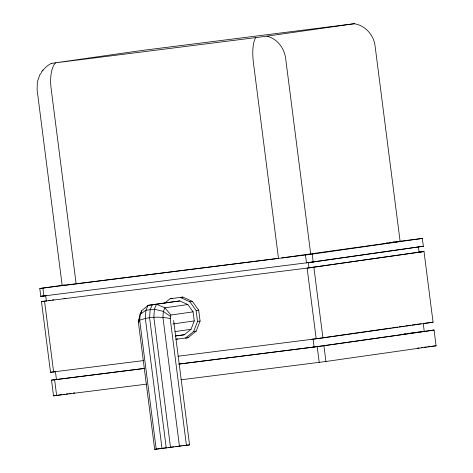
<?xml version="1.0" encoding="UTF-8"?>
<svg xmlns="http://www.w3.org/2000/svg" width="473" height="473" viewBox="0 0 473 473"><rect width="100%" height="100%" fill="white"/><g stroke="black" fill="none" stroke-linecap="round" stroke-linejoin="round"><path stroke-width="0.71" d="M173.632 320.493L189.567 444.898L154.677 449.35L138.429 322.515L140.109 314.344L141.669 310.743L148.037 305.339L171.38 302.011L179.888 300.94L187.84 304.547L193.096 311.861L194.261 320.93L191.009 329.32L184.222 334.783L175.542 336.019M186.427 445.347L170.179 318.506L170.907 315.024L193.096 311.861M139.783 316.957L138.577 320.351M140.83 313.504L141.669 310.743M193.652 331.508L197.548 321.439L196.159 310.554L189.844 301.774L180.308 297.446L182.844 297.085L192.381 301.413L198.695 310.193L200.091 321.072L196.189 331.141L188.047 337.698L185.511 338.059L193.652 331.508L196.189 331.141M170.907 315.024L164.917 307.811L156.545 304.269L154.405 309.188L153.843 317.265L170.517 447.423M39.951 74.385L37.332 81.906L37.113 89.87L62.182 285.532L278.485 258.341L253.422 62.678A25.938 8.195 82.8 0 1 255.739 37.621M138.429 322.515L139.695 320.262L140.109 314.344L145.897 310.258L154.405 309.188L163.351 311.417L170.333 316.342M41.328 72.103L42.931 69.969M164.125 303.542L170.097 298.735L172.633 298.374M354.709 23.65L142.237 50.44L51.238 63.388L263.118 36.675L354.159 23.739C364.949 25.17 373.776 34.984 375.048 45.71L400.111 241.378L281.766 257.927M45.846 295.708L40.796 296.346L39.791 288.495L64.588 284.959M62.808 285.42L64.263 285.213M312.186 254.137L422.336 238.439L423.341 246.291L313.197 261.989L306.469 262.87L305.463 255.012L312.186 254.137L313.197 261.989M40.796 296.346L46.035 295.601M143.656 360.562L50.522 372.281L41.464 301.585L46.573 300.858M48.76 300.544L50.221 300.337M52.408 300.024L53.869 299.817M63.885 298.469L65.345 298.262M419.102 252.15L308.952 267.848L308.284 262.61L418.428 246.912L419.102 252.15L424.015 251.53L433.067 322.225L322.923 337.923L178.061 356.222M316.195 338.798L307.137 268.102L424.015 251.53L417.257 252.351M179.888 300.94L152.294 304.801L150.154 309.726L149.586 317.803L166.26 447.961M189.844 301.774L192.381 301.413M187.84 304.547L164.917 307.811L163.351 311.417L162.937 317.33L179.456 446.27M196.159 310.554L198.695 310.193M172.905 323.975L194.261 320.93M197.548 321.439L200.091 321.072M174.986 331.603L191.009 329.32M175.932 339.259L177.836 338.987M50.522 372.281L55.625 371.553M311.281 339.419L391.147 328.037M392.608 327.83L397.71 327.103M399.171 326.89L404.279 326.163M405.739 325.956L410.842 325.229M412.302 325.022L421.053 323.774M146.6 384.135L53.538 395.842L51.527 380.132L56.636 379.405M144.283 368.437L51.527 380.132M312.286 347.271L434.072 330.077L436.088 345.787L325.938 361.484L180.976 379.801M179.066 364.08L323.928 345.775L434.072 330.077L430.974 330.438M53.538 395.842L61.567 394.701M63.021 394.494L64.482 394.287M65.942 394.08L68.13 393.767M69.59 393.56L71.045 393.347M73.238 393.039L74.693 392.832M154.677 449.35L166.851 447.712M168.228 447.535L173.727 446.825M389.249 242.584L390.71 242.395M392.903 242.123L394.37 241.934M395.83 241.75L398.024 241.472M399.49 241.289L422.336 238.439M39.791 288.495L305.463 255.012M418.049 246.93L423.341 246.291L420.243 246.652M40.932 296.329L313.351 261.965M41.464 301.585L314.025 267.204M170.097 298.735L182.844 297.085M156.545 304.269L148.037 305.339L145.897 310.258L145.335 318.341L162.008 448.493M175.714 335.86L184.222 334.783M176.027 339.259L188.047 337.698M403.912 333.855L405.379 333.666M407.413 333.441L409.033 333.205M410.499 333.022L412.539 332.797M413.999 332.608L415.619 332.377M417.08 332.194L419.125 331.963M420.592 331.78L422.2 331.543M178.682 364.098L314.102 347.016L313.096 339.159M144.661 368.42L54.626 379.772L56.642 395.481M417.629 348.087L419.09 347.903M421.283 347.625L422.75 347.442M424.21 347.259L426.404 346.981M427.87 346.798L436.088 345.787M175.855 446.559L181.526 445.844M389.717 242.602L391.047 242.436M386.128 243.051L387.588 242.868M392.897 242.211L394.074 242.064M182.962 445.667L189.567 444.898M396.09 241.821L397.728 241.632M429.969 322.586L433.067 322.225L423.246 323.461L424.251 331.319M399.756 241.401L400.111 241.378M170.179 318.506C160.134 316.549 149.326 316.478 139.695 320.262L156.208 449.202M313.865 267.227L322.923 337.923M323.928 345.775L325.938 361.484M310.72 254.149L285.657 58.481A25.95 23.337 82.1 0 0 266.991 36.179M317.2 346.656L319.216 362.365M76.147 283.865L51.084 88.197A25.95 11.346 82.8 0 1 55.524 62.897M45.71 295.731L46.378 300.964M56.441 379.517L55.436 371.66L53.62 371.92L44.563 301.224M42.889 288.134L43.894 295.986M40.442 74.291A25.95 25.099 81.6 0 1 41.417 72.57M42.517 70.938A25.95 25.099 81.6 0 1 51.368 63.382"/></g></svg>
